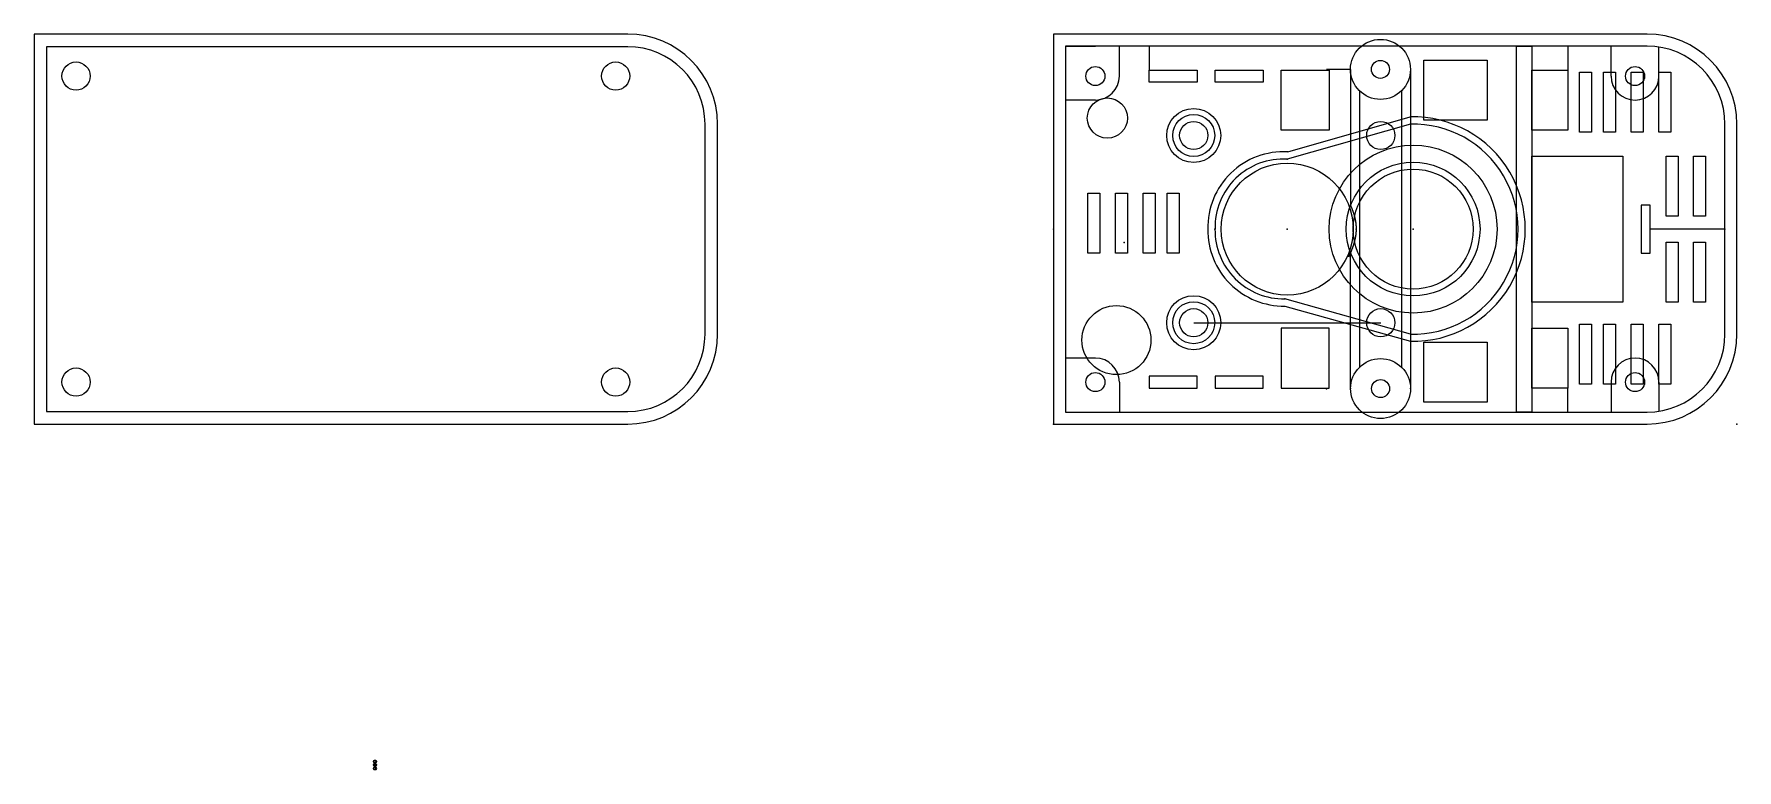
# Model space of a CAD drawing. Header units: centimetres. Extents: x -17 to 11.4, y -5.8 to 6.5.
import ezdxf

# ---------------------------------------------------------------- set-up
doc = ezdxf.new("R2010")
doc.units = ezdxf.units.CM
doc.header["$MEASUREMENT"] = 0
doc.layers.add('Case_Revision 1 v55_bottom', color=7, linetype='Continuous')

msp = doc.modelspace()

# ---------------------------------------------------------------- linework, layer by layer
at = {"layer": 'Case_Revision 1 v55_bottom'}
for p, q in [((-17, 6.5), (-17, 0)), ((-7.1, 6.5), (-17, 6.5)), ((-16.79, 6.29), (-16.79, 0.21)), ((-7.1, 6.29), (-16.79, 6.29)), ((0, 6.5), (0, 0)), ((9.9, 6.5), (0, 6.5)), ((9.9, 6.3), (0.2, 6.3)), ((0.2, 6.3), (0.2, 0.2)), ((0.2, 6.3), (0.2, 5.8)), ((0.2, 6.3), (0.7, 6.3)), ((1.1, 5.8), (1.1, 6.3)), ((1.6, 6.3), (1.6, 5.9)), ((7.722, 6.3), (7.977, 6.3)), ((7.722, 0.2), (7.722, 6.3)), ((7.977, 6.3), (7.977, 0.2)), ((8.577, 6.3), (8.577, 5.9)), ((9.3, 5.8), (9.3, 6.3)), ((10.1, 5.8), (10.1, 6.285)), ((6.177, 5.067), (6.177, 6.067)), ((6.177, 6.067), (6.377, 6.067)), ((6.177, 6.067), (7.237, 6.067)), ((6.177, 5.067), (6.177, 6.067)), ((6.577, 6.067), (6.777, 6.067)), ((7.037, 6.067), (7.237, 6.067)), ((7.237, 6.067), (7.237, 5.067)), ((7.237, 6.067), (7.237, 5.067)), ((1.6, 5.7), (1.6, 5.9)), ((1.6, 5.9), (2.4, 5.9)), ((2.4, 5.7), (1.6, 5.7)), ((2.4, 5.9), (2.4, 5.7)), ((2.7, 5.9), (3.5, 5.9)), ((2.7, 5.7), (2.7, 5.9)), ((3.5, 5.7), (2.7, 5.7)), ((3.5, 5.9), (3.5, 5.7)), ((3.8, 5.9), (4.6, 5.9)), ((3.8, 5.7), (3.8, 5.9)), ((3.8, 4.9), (3.8, 5.9)), ((3.8, 5.9), (4.6, 5.9)), ((4.955, 5.912), (4.555, 5.912)), ((4.6, 5.9), (4.6, 5.7)), ((4.6, 5.9), (4.6, 4.9)), ((4.955, 5.912), (4.956, 3.64)), ((5.955, 5.912), (5.956, 0.592)), ((7.977, 5.9), (8.177, 5.9)), ((7.977, 4.9), (7.977, 5.9)), ((7.977, 4.9), (7.977, 5.9)), ((7.977, 5.9), (8.577, 5.9)), ((8.377, 5.9), (8.577, 5.9)), ((8.577, 5.9), (8.577, 4.9)), ((8.577, 5.9), (8.577, 4.9)), ((8.777, 4.867), (8.777, 5.867)), ((8.777, 5.867), (8.977, 5.867)), ((8.977, 5.867), (8.977, 4.867)), ((9.177, 4.867), (9.177, 5.867)), ((9.177, 5.867), (9.377, 5.867)), ((9.377, 5.867), (9.377, 4.867)), ((9.637, 5.867), (9.837, 5.867)), ((9.637, 4.867), (9.637, 5.867)), ((9.837, 5.867), (9.837, 4.867)), ((10.097, 5.867), (10.297, 5.867)), ((10.097, 4.867), (10.097, 5.867)), ((10.297, 5.867), (10.297, 4.867)), ((0.7, 5.4), (0.2, 5.4)), ((5.105, 5.555), (5.105, 0.948)), ((5.806, 5.556), (5.806, 0.948)), ((3.908, 4.536), (5.952, 5.119)), ((-5.81, 1.5), (-5.81, 5)), ((-5.6, 1.5), (-5.6, 5)), ((4.6, 4.9), (3.8, 4.9)), ((5.955, 4.999), (3.901, 4.416)), ((7.237, 5.067), (6.177, 5.067)), ((6.377, 5.067), (6.177, 5.067)), ((6.777, 5.067), (6.577, 5.067)), ((7.237, 5.067), (7.037, 5.067)), ((8.177, 4.9), (7.977, 4.9)), ((8.577, 4.9), (7.977, 4.9)), ((8.577, 4.9), (8.377, 4.9)), ((8.977, 4.867), (8.777, 4.867)), ((9.377, 4.867), (9.177, 4.867)), ((9.837, 4.867), (9.637, 4.867)), ((10.297, 4.867), (10.097, 4.867)), ((11.2, 1.5), (11.2, 5)), ((11.4, 1.5), (11.4, 5)), ((7.977, 3.467), (7.977, 4.467)), ((7.977, 4.467), (8.177, 4.467)), ((7.977, 2.033), (7.977, 4.467)), ((7.977, 4.467), (9.497, 4.467)), ((8.377, 4.467), (8.577, 4.467)), ((8.837, 4.467), (9.037, 4.467)), ((9.297, 4.467), (9.497, 4.467)), ((9.497, 4.467), (9.497, 3.467)), ((9.497, 4.467), (9.497, 2.033)), ((10.217, 3.467), (10.217, 4.467)), ((10.217, 4.467), (10.417, 4.467)), ((10.417, 4.467), (10.417, 3.467)), ((10.677, 4.467), (10.877, 4.467)), ((10.677, 3.467), (10.677, 4.467)), ((10.877, 4.467), (10.877, 3.467)), ((0.577, 2.847), (0.577, 3.847)), ((0.577, 3.847), (0.777, 3.847)), ((0.777, 3.847), (0.777, 2.847)), ((1.037, 2.847), (1.037, 3.847)), ((1.037, 3.847), (1.237, 3.847)), ((1.237, 3.847), (1.237, 2.847)), ((1.497, 2.847), (1.497, 3.847)), ((1.497, 3.847), (1.697, 3.847)), ((1.697, 3.847), (1.697, 2.847)), ((1.897, 2.847), (1.897, 3.847)), ((1.897, 3.847), (2.097, 3.847)), ((2.097, 3.847), (2.097, 2.847)), ((9.955, 3.65), (9.805, 3.65)), ((9.805, 3.65), (9.805, 2.85)), ((9.955, 3.25), (9.955, 3.65)), ((9.955, 2.85), (9.955, 3.65)), ((10.417, 3.467), (10.217, 3.467)), ((10.877, 3.467), (10.677, 3.467)), ((11.2, 3.25), (9.955, 3.25)), ((0.777, 2.847), (0.577, 2.847)), ((1.237, 2.847), (1.037, 2.847)), ((1.697, 2.847), (1.497, 2.847)), ((2.097, 2.847), (1.897, 2.847)), ((4.989, 2.937), (4.922, 2.783)), ((4.956, 0.592), (4.956, 2.86)), ((7.977, 2.033), (7.977, 3.033)), ((9.497, 3.033), (9.497, 2.033)), ((9.805, 2.85), (9.955, 2.85)), ((10.217, 2.033), (10.217, 3.033)), ((10.217, 3.033), (10.417, 3.033)), ((10.417, 3.033), (10.417, 2.033)), ((10.677, 2.033), (10.677, 3.033)), ((10.677, 3.033), (10.877, 3.033)), ((10.877, 3.033), (10.877, 2.033)), ((5.956, 1.5), (3.86, 2.086)), ((8.177, 2.033), (7.977, 2.033)), ((9.497, 2.033), (7.977, 2.033)), ((8.577, 2.033), (8.377, 2.033)), ((9.037, 2.033), (8.837, 2.033)), ((9.497, 2.033), (9.297, 2.033)), ((10.417, 2.033), (10.217, 2.033)), ((10.877, 2.033), (10.677, 2.033)), ((3.861, 1.966), (5.953, 1.38)), ((2.34, 1.69), (5.46, 1.69)), ((4.6, 1.6), (3.8, 1.6)), ((3.8, 1.6), (3.8, 0.6)), ((4.6, 0.6), (4.6, 1.6)), ((7.977, 0.6), (7.977, 1.6)), ((7.977, 1.6), (8.177, 1.6)), ((7.977, 1.6), (8.577, 1.6)), ((7.977, 0.6), (7.977, 1.6)), ((8.377, 1.6), (8.577, 1.6)), ((8.577, 1.6), (8.577, 0.6)), ((8.577, 1.6), (8.577, 0.6)), ((8.777, 0.667), (8.777, 1.667)), ((8.777, 1.667), (8.977, 1.667)), ((8.977, 1.667), (8.977, 0.667)), ((9.177, 1.667), (9.377, 1.667)), ((9.177, 0.667), (9.177, 1.667)), ((9.377, 1.667), (9.377, 0.667)), ((9.637, 0.667), (9.637, 1.667)), ((9.637, 1.667), (9.837, 1.667)), ((9.837, 1.667), (9.837, 0.667)), ((10.097, 0.667), (10.097, 1.667)), ((10.097, 1.667), (10.297, 1.667)), ((10.297, 1.667), (10.297, 0.667)), ((6.177, 0.367), (6.177, 1.367)), ((6.177, 1.367), (6.377, 1.367)), ((6.177, 0.367), (6.177, 1.367)), ((6.177, 1.367), (7.237, 1.367)), ((6.577, 1.367), (6.777, 1.367)), ((7.037, 1.367), (7.237, 1.367)), ((7.237, 1.367), (7.237, 0.367)), ((7.237, 1.367), (7.237, 0.367)), ((0.7, 1.1), (0.2, 1.1)), ((1.1, 0.7), (1.1, 0.2)), ((2.4, 0.8), (1.6, 0.8)), ((1.6, 0.8), (1.6, 0.6)), ((1.6, 0.6), (2.4, 0.6)), ((2.4, 0.6), (2.4, 0.8)), ((2.7, 0.8), (2.7, 0.6)), ((3.5, 0.8), (2.7, 0.8)), ((2.7, 0.6), (3.5, 0.6)), ((3.5, 0.6), (3.5, 0.8)), ((3.8, 0.8), (3.8, 0.6)), ((3.8, 0.6), (4.6, 0.6)), ((3.8, 0.6), (4.6, 0.6)), ((4.6, 0.6), (4.6, 0.8)), ((8.177, 0.6), (7.977, 0.6)), ((8.577, 0.6), (7.977, 0.6)), ((8.577, 0.6), (8.377, 0.6)), ((8.577, 0.2), (8.577, 0.6)), ((8.977, 0.667), (8.777, 0.667)), ((9.377, 0.667), (9.177, 0.667)), ((9.3, 0.7), (9.3, 0.2)), ((9.837, 0.667), (9.637, 0.667)), ((10.297, 0.667), (10.097, 0.667)), ((10.1, 0.7), (10.1, 0.215)), ((7.237, 0.367), (6.177, 0.367)), ((6.377, 0.367), (6.177, 0.367)), ((6.777, 0.367), (6.577, 0.367)), ((7.237, 0.367), (7.037, 0.367)), ((-17, 0), (-7.1, 0)), ((-16.79, 0.21), (-7.1, 0.21)), ((0, 0), (9.9, 0)), ((0.2, 0.2), (9.9, 0.2)), ((7.977, 0.2), (7.722, 0.2)), ((-11.333, -5.609), (-11.333, -5.608)), ((-11.333, -5.608), (-11.333, -5.617)), ((-11.332, -5.609), (-11.333, -5.609)), ((-11.333, -5.609), (-11.333, -5.609)), ((-11.333, -5.617), (-11.333, -5.617)), ((-11.333, -5.617), (-11.332, -5.618)), ((-11.333, -5.629), (-11.333, -5.63)), ((-11.332, -5.629), (-11.333, -5.629)), ((-11.333, -5.63), (-11.333, -5.639)), ((-11.333, -5.638), (-11.332, -5.637)), ((-11.333, -5.639), (-11.333, -5.638)), ((-11.333, -5.638), (-11.333, -5.638)), ((-11.332, -5.61), (-11.332, -5.609)), ((-11.331, -5.61), (-11.332, -5.61)), ((-11.332, -5.618), (-11.332, -5.619)), ((-11.332, -5.619), (-11.331, -5.62)), ((-11.331, -5.627), (-11.332, -5.628)), ((-11.332, -5.628), (-11.332, -5.629)), ((-11.332, -5.637), (-11.331, -5.637)), ((-11.332, -5.637), (-11.332, -5.637)), ((-11.33, -5.61), (-11.331, -5.61)), ((-11.331, -5.61), (-11.331, -5.61)), ((-11.331, -5.62), (-11.331, -5.621)), ((-11.331, -5.621), (-11.331, -5.622)), ((-11.331, -5.622), (-11.331, -5.623)), ((-11.331, -5.623), (-11.331, -5.625)), ((-11.331, -5.625), (-11.331, -5.626)), ((-11.331, -5.626), (-11.331, -5.627)), ((-11.331, -5.637), (-11.33, -5.637)), ((-11.331, -5.637), (-11.331, -5.637)), ((-11.331, -5.667), (-11.331, -5.667)), ((-11.331, -5.667), (-11.331, -5.675)), ((-11.33, -5.668), (-11.331, -5.667)), ((-11.331, -5.675), (-11.33, -5.675)), ((-11.329, -5.609), (-11.33, -5.61)), ((-11.33, -5.61), (-11.33, -5.61)), ((-11.33, -5.637), (-11.33, -5.637)), ((-11.33, -5.637), (-11.329, -5.637)), ((-11.329, -5.668), (-11.33, -5.668)), ((-11.33, -5.668), (-11.33, -5.668)), ((-11.33, -5.668), (-11.33, -5.668)), ((-11.33, -5.675), (-11.33, -5.676)), ((-11.33, -5.676), (-11.33, -5.677)), ((-11.33, -5.677), (-11.329, -5.678)), ((-11.329, -5.605), (-11.329, -5.605)), ((-11.329, -5.605), (-11.329, -5.605)), ((-11.329, -5.605), (-11.328, -5.606)), ((-11.321, -5.605), (-11.329, -5.605)), ((-11.329, -5.609), (-11.329, -5.609)), ((-11.328, -5.609), (-11.329, -5.609)), ((-11.329, -5.637), (-11.329, -5.638)), ((-11.329, -5.638), (-11.328, -5.638)), ((-11.328, -5.641), (-11.329, -5.642)), ((-11.329, -5.642), (-11.329, -5.642)), ((-11.329, -5.642), (-11.329, -5.642)), ((-11.329, -5.642), (-11.321, -5.642)), ((-11.328, -5.668), (-11.329, -5.668)), ((-11.329, -5.668), (-11.329, -5.668)), ((-11.329, -5.678), (-11.329, -5.679)), ((-11.329, -5.679), (-11.329, -5.68)), ((-11.329, -5.68), (-11.329, -5.681)), ((-11.328, -5.606), (-11.328, -5.607)), ((-11.328, -5.606), (-11.328, -5.606)), ((-11.328, -5.607), (-11.328, -5.608)), ((-11.328, -5.607), (-11.328, -5.607)), ((-11.328, -5.608), (-11.328, -5.609)), ((-11.328, -5.608), (-11.328, -5.608)), ((-11.328, -5.638), (-11.328, -5.639)), ((-11.328, -5.639), (-11.328, -5.639)), ((-11.328, -5.639), (-11.328, -5.64)), ((-11.328, -5.64), (-11.328, -5.64)), ((-11.328, -5.64), (-11.328, -5.641)), ((-11.328, -5.641), (-11.328, -5.641)), ((-11.328, -5.668), (-11.328, -5.668)), ((-11.327, -5.668), (-11.328, -5.668)), ((-11.327, -5.664), (-11.326, -5.665)), ((-11.327, -5.664), (-11.327, -5.664)), ((-11.32, -5.664), (-11.327, -5.664)), ((-11.327, -5.664), (-11.327, -5.664)), ((-11.327, -5.664), (-11.327, -5.664)), ((-11.327, -5.667), (-11.327, -5.668)), ((-11.326, -5.667), (-11.327, -5.667)), ((-11.327, -5.668), (-11.327, -5.668)), ((-11.326, -5.665), (-11.326, -5.666)), ((-11.326, -5.665), (-11.326, -5.665)), ((-11.326, -5.666), (-11.326, -5.666)), ((-11.326, -5.666), (-11.326, -5.667)), ((-11.32, -5.605), (-11.321, -5.605)), ((-11.321, -5.642), (-11.32, -5.642)), ((-11.32, -5.606), (-11.32, -5.605)), ((-11.319, -5.606), (-11.32, -5.606)), ((-11.32, -5.641), (-11.319, -5.641)), ((-11.32, -5.642), (-11.32, -5.641)), ((-11.319, -5.664), (-11.32, -5.664)), ((-11.318, -5.606), (-11.319, -5.606)), ((-11.319, -5.641), (-11.318, -5.641)), ((-11.319, -5.664), (-11.319, -5.664)), ((-11.318, -5.665), (-11.319, -5.664)), ((-11.317, -5.607), (-11.318, -5.606)), ((-11.318, -5.641), (-11.317, -5.64)), ((-11.317, -5.665), (-11.318, -5.665)), ((-11.316, -5.607), (-11.317, -5.607)), ((-11.317, -5.64), (-11.316, -5.64)), ((-11.316, -5.665), (-11.317, -5.665)), ((-11.314, -5.607), (-11.316, -5.607)), ((-11.316, -5.64), (-11.314, -5.64)), ((-11.315, -5.666), (-11.316, -5.665)), ((-11.314, -5.666), (-11.315, -5.666)), ((-11.313, -5.607), (-11.314, -5.607)), ((-11.314, -5.64), (-11.313, -5.64)), ((-11.313, -5.666), (-11.314, -5.666)), ((-11.312, -5.607), (-11.313, -5.607)), ((-11.313, -5.64), (-11.312, -5.64)), ((-11.311, -5.665), (-11.313, -5.666)), ((-11.311, -5.606), (-11.312, -5.607)), ((-11.312, -5.64), (-11.311, -5.641)), ((-11.31, -5.606), (-11.311, -5.606)), ((-11.311, -5.641), (-11.31, -5.641)), ((-11.31, -5.665), (-11.311, -5.665)), ((-11.309, -5.606), (-11.31, -5.606)), ((-11.31, -5.641), (-11.309, -5.641)), ((-11.309, -5.665), (-11.31, -5.665)), ((-11.308, -5.605), (-11.309, -5.606)), ((-11.309, -5.641), (-11.308, -5.642)), ((-11.309, -5.664), (-11.309, -5.665)), ((-11.308, -5.664), (-11.309, -5.664)), ((-11.299, -5.605), (-11.308, -5.605)), ((-11.308, -5.605), (-11.308, -5.605)), ((-11.308, -5.642), (-11.308, -5.642)), ((-11.308, -5.642), (-11.299, -5.642)), ((-11.308, -5.664), (-11.308, -5.664)), ((-11.3, -5.664), (-11.308, -5.664)), ((-11.301, -5.606), (-11.3, -5.606)), ((-11.301, -5.607), (-11.301, -5.606)), ((-11.301, -5.607), (-11.301, -5.607)), ((-11.301, -5.608), (-11.301, -5.607)), ((-11.3, -5.609), (-11.301, -5.608)), ((-11.301, -5.608), (-11.301, -5.608)), ((-11.301, -5.639), (-11.3, -5.638)), ((-11.301, -5.639), (-11.301, -5.639)), ((-11.301, -5.64), (-11.301, -5.639)), ((-11.301, -5.641), (-11.301, -5.64)), ((-11.301, -5.64), (-11.301, -5.64)), ((-11.3, -5.641), (-11.301, -5.641)), ((-11.301, -5.665), (-11.301, -5.664)), ((-11.301, -5.664), (-11.301, -5.664)), ((-11.301, -5.664), (-11.3, -5.664)), ((-11.301, -5.665), (-11.301, -5.665)), ((-11.301, -5.666), (-11.301, -5.665)), ((-11.301, -5.666), (-11.301, -5.666)), ((-11.301, -5.667), (-11.301, -5.666)), ((-11.301, -5.667), (-11.301, -5.667)), ((-11.301, -5.668), (-11.301, -5.667)), ((-11.3, -5.668), (-11.301, -5.668)), ((-11.3, -5.606), (-11.3, -5.605)), ((-11.3, -5.605), (-11.299, -5.605)), ((-11.299, -5.609), (-11.3, -5.609)), ((-11.3, -5.609), (-11.3, -5.609)), ((-11.3, -5.638), (-11.3, -5.637)), ((-11.3, -5.637), (-11.299, -5.637)), ((-11.3, -5.638), (-11.3, -5.638)), ((-11.3, -5.642), (-11.3, -5.641)), ((-11.299, -5.642), (-11.3, -5.642)), ((-11.3, -5.642), (-11.3, -5.642)), ((-11.3, -5.664), (-11.3, -5.664)), ((-11.3, -5.668), (-11.3, -5.668)), ((-11.299, -5.668), (-11.3, -5.668)), ((-11.299, -5.605), (-11.299, -5.605)), ((-11.299, -5.61), (-11.299, -5.609)), ((-11.298, -5.61), (-11.299, -5.61)), ((-11.299, -5.61), (-11.299, -5.61)), ((-11.299, -5.637), (-11.298, -5.637)), ((-11.299, -5.637), (-11.299, -5.637)), ((-11.299, -5.668), (-11.299, -5.668)), ((-11.298, -5.668), (-11.299, -5.668)), ((-11.299, -5.68), (-11.298, -5.679)), ((-11.299, -5.681), (-11.299, -5.68)), ((-11.297, -5.61), (-11.298, -5.61)), ((-11.298, -5.621), (-11.297, -5.62)), ((-11.298, -5.622), (-11.298, -5.621)), ((-11.298, -5.623), (-11.298, -5.622)), ((-11.298, -5.625), (-11.298, -5.623)), ((-11.298, -5.626), (-11.298, -5.625)), ((-11.297, -5.627), (-11.298, -5.626)), ((-11.298, -5.637), (-11.297, -5.637)), ((-11.298, -5.637), (-11.298, -5.637)), ((-11.298, -5.668), (-11.298, -5.668)), ((-11.297, -5.668), (-11.298, -5.668)), ((-11.298, -5.677), (-11.297, -5.676)), ((-11.298, -5.678), (-11.298, -5.677)), ((-11.298, -5.679), (-11.298, -5.678)), ((-11.296, -5.609), (-11.297, -5.61)), ((-11.297, -5.61), (-11.297, -5.61)), ((-11.297, -5.618), (-11.296, -5.617)), ((-11.297, -5.619), (-11.297, -5.618)), ((-11.297, -5.62), (-11.297, -5.619)), ((-11.297, -5.628), (-11.297, -5.627)), ((-11.297, -5.629), (-11.297, -5.628)), ((-11.296, -5.629), (-11.297, -5.629)), ((-11.297, -5.637), (-11.296, -5.638)), ((-11.297, -5.637), (-11.297, -5.637)), ((-11.297, -5.675), (-11.297, -5.667)), ((-11.297, -5.667), (-11.297, -5.667)), ((-11.297, -5.667), (-11.297, -5.668)), ((-11.297, -5.668), (-11.297, -5.668)), ((-11.297, -5.676), (-11.297, -5.675)), ((-11.297, -5.675), (-11.297, -5.675)), ((-11.296, -5.608), (-11.296, -5.609)), ((-11.296, -5.617), (-11.296, -5.608)), ((-11.296, -5.609), (-11.296, -5.609)), ((-11.296, -5.609), (-11.296, -5.609)), ((-11.296, -5.617), (-11.296, -5.617)), ((-11.296, -5.63), (-11.296, -5.629)), ((-11.296, -5.639), (-11.296, -5.63)), ((-11.296, -5.638), (-11.296, -5.638)), ((-11.296, -5.638), (-11.296, -5.639)), ((-11.332, -5.721), (-11.332, -5.757)), ((-11.297, -5.721), (-11.332, -5.721)), ((-11.332, -5.757), (-11.297, -5.757)), ((-11.33, -5.686), (-11.331, -5.687)), ((-11.331, -5.687), (-11.331, -5.695)), ((-11.331, -5.695), (-11.331, -5.694)), ((-11.331, -5.694), (-11.33, -5.694)), ((-11.329, -5.684), (-11.33, -5.685)), ((-11.33, -5.685), (-11.33, -5.686)), ((-11.33, -5.686), (-11.33, -5.686)), ((-11.33, -5.694), (-11.33, -5.693)), ((-11.33, -5.693), (-11.329, -5.693)), ((-11.33, -5.694), (-11.33, -5.694)), ((-11.329, -5.681), (-11.329, -5.682)), ((-11.329, -5.682), (-11.329, -5.683)), ((-11.329, -5.683), (-11.329, -5.684)), ((-11.329, -5.693), (-11.328, -5.693)), ((-11.329, -5.693), (-11.329, -5.693)), ((-11.328, -5.693), (-11.328, -5.693)), ((-11.328, -5.693), (-11.327, -5.694)), ((-11.327, -5.694), (-11.327, -5.694)), ((-11.327, -5.694), (-11.326, -5.695)), ((-11.327, -5.694), (-11.327, -5.694)), ((-11.326, -5.697), (-11.327, -5.697)), ((-11.327, -5.697), (-11.327, -5.698)), ((-11.327, -5.698), (-11.327, -5.698)), ((-11.327, -5.698), (-11.327, -5.698)), ((-11.327, -5.698), (-11.32, -5.698)), ((-11.326, -5.695), (-11.326, -5.695)), ((-11.326, -5.695), (-11.326, -5.696)), ((-11.326, -5.696), (-11.326, -5.696)), ((-11.326, -5.696), (-11.326, -5.697)), ((-11.32, -5.698), (-11.319, -5.698)), ((-11.319, -5.697), (-11.318, -5.697)), ((-11.319, -5.698), (-11.319, -5.697)), ((-11.318, -5.697), (-11.317, -5.697)), ((-11.317, -5.697), (-11.316, -5.696)), ((-11.316, -5.696), (-11.315, -5.696)), ((-11.315, -5.696), (-11.314, -5.696)), ((-11.314, -5.696), (-11.313, -5.696)), ((-11.313, -5.696), (-11.311, -5.696)), ((-11.311, -5.696), (-11.31, -5.697)), ((-11.31, -5.697), (-11.309, -5.697)), ((-11.309, -5.697), (-11.309, -5.697)), ((-11.309, -5.697), (-11.308, -5.698)), ((-11.308, -5.698), (-11.3, -5.698)), ((-11.308, -5.698), (-11.308, -5.698)), ((-11.301, -5.694), (-11.3, -5.694)), ((-11.301, -5.694), (-11.301, -5.694)), ((-11.301, -5.695), (-11.301, -5.694)), ((-11.301, -5.696), (-11.301, -5.695)), ((-11.301, -5.695), (-11.301, -5.695)), ((-11.301, -5.697), (-11.301, -5.696)), ((-11.301, -5.696), (-11.301, -5.696)), ((-11.301, -5.698), (-11.301, -5.697)), ((-11.301, -5.697), (-11.301, -5.697)), ((-11.3, -5.698), (-11.301, -5.698)), ((-11.3, -5.693), (-11.299, -5.693)), ((-11.3, -5.694), (-11.3, -5.693)), ((-11.3, -5.698), (-11.3, -5.698)), ((-11.299, -5.682), (-11.299, -5.681)), ((-11.298, -5.683), (-11.299, -5.682)), ((-11.299, -5.693), (-11.299, -5.693)), ((-11.299, -5.693), (-11.298, -5.693)), ((-11.298, -5.684), (-11.298, -5.683)), ((-11.298, -5.685), (-11.298, -5.684)), ((-11.297, -5.686), (-11.298, -5.685)), ((-11.298, -5.693), (-11.297, -5.694)), ((-11.298, -5.693), (-11.298, -5.693)), ((-11.297, -5.687), (-11.297, -5.686)), ((-11.297, -5.686), (-11.297, -5.686)), ((-11.297, -5.695), (-11.297, -5.687)), ((-11.297, -5.694), (-11.297, -5.694)), ((-11.297, -5.694), (-11.297, -5.695)), ((-11.297, -5.694), (-11.297, -5.694)), ((-11.297, -5.757), (-11.297, -5.721))]:
    msp.add_line(p, q, dxfattribs=at)
for centre, radius in [((5.455, 5.912), 0.5), ((-16.3, 5.8), 0.235), ((-7.3, 5.8), 0.235), ((5.455, 5.912), 0.15), ((0.7, 5.8), 0.159), ((9.7, 5.8), 0.159), ((0.9, 5.1), 0.335), ((2.34, 4.81), 0.45), ((2.34, 4.81), 0.35), ((2.34, 4.81), 0.235), ((5.46, 4.81), 0.235), ((6, 3.25), 1.4), ((3.9, 3.25), 1.1), ((6, 3.25), 1.115), ((6, 3.25), 1), ((2.34, 1.69), 0.45), ((2.34, 1.69), 0.35), ((1.051, 1.4), 0.575), ((2.34, 1.69), 0.235), ((5.46, 1.69), 0.235), ((-16.3, 0.7), 0.235), ((-7.3, 0.7), 0.235), ((0.7, 0.7), 0.159), ((5.456, 0.592), 0.5), ((9.7, 0.7), 0.159), ((5.456, 0.592), 0.15)]:
    msp.add_circle(centre, radius, dxfattribs=at)
for centre, radius, start, end in [((-7.1, 5), 1.5, 0, 90), ((-7.1, 5), 1.29, 0, 90), ((9.9, 5), 1.5, 0, 90), ((9.9, 5), 1.3, 0, 90), ((0.7, 5.8), 0.4, 270, 0), ((9.7, 5.8), 0.4, 180, 0), ((6, 3.25), 1.87, 268.5493, 91.4595), ((6, 3.25), 1.75, 268.5493, 91.4595), ((3.835, 3.278), 1.26, 86.6764, 181.4205), ((3.835, 3.278), 1.14, 86.6764, 181.4205), ((3.846, 3.237), 1.271, 179.3547, 270.6855), ((3.846, 3.237), 1.151, 179.3547, 270.6855), ((-7.1, 1.5), 1.5, 270, 0), ((-7.1, 1.5), 1.29, 270, 0), ((9.9, 1.5), 1.3, 270, 0), ((9.9, 1.5), 1.5, 270, 0), ((0.7, 0.7), 0.4, 0, 90), ((9.7, 0.7), 0.4, 0, 180)]:
    msp.add_arc(centre, radius, start, end, dxfattribs=at)
for points, degree in [([(4.956, 3.64), (4.963, 3.625), (4.977, 3.593), (4.995, 3.547), (5.016, 3.484), (5.036, 3.406), (5.047, 3.328), (5.051, 3.25), (5.046, 3.172), (5.034, 3.094), (5.014, 3.016), (4.993, 2.953), (4.975, 2.906), (4.962, 2.875), (4.956, 2.86)], 5), ([(-11.339, -5.623), (-11.339, -5.61), (-11.328, -5.599), (-11.314, -5.599)], 3), ([(-11.314, -5.648), (-11.328, -5.648), (-11.339, -5.637), (-11.339, -5.623)], 3), ([(-11.338, -5.681), (-11.338, -5.667), (-11.327, -5.656), (-11.314, -5.656)], 3), ([(-11.314, -5.599), (-11.301, -5.599), (-11.29, -5.61), (-11.29, -5.623)], 3), ([(-11.29, -5.623), (-11.29, -5.637), (-11.301, -5.648), (-11.314, -5.648)], 3), ([(-11.314, -5.656), (-11.3, -5.656), (-11.289, -5.667), (-11.289, -5.681)], 3), ([(-11.339, -5.739), (-11.339, -5.725), (-11.328, -5.714), (-11.315, -5.714)], 3), ([(-11.315, -5.763), (-11.328, -5.763), (-11.339, -5.752), (-11.339, -5.739)], 3), ([(-11.314, -5.705), (-11.327, -5.705), (-11.338, -5.694), (-11.338, -5.681)], 3), ([(-11.333, -5.723), (-11.333, -5.722), (-11.332, -5.721), (-11.33, -5.721)], 3), ([(-11.33, -5.726), (-11.332, -5.726), (-11.333, -5.725), (-11.333, -5.723)], 3), ([(-11.333, -5.733), (-11.332, -5.733), (-11.33, -5.735), (-11.33, -5.739)], 3), ([(-11.33, -5.739), (-11.33, -5.742), (-11.332, -5.745), (-11.333, -5.745)], 3), ([(-11.333, -5.754), (-11.333, -5.753), (-11.332, -5.752), (-11.33, -5.752)], 3), ([(-11.33, -5.757), (-11.332, -5.757), (-11.333, -5.756), (-11.333, -5.754)], 3), ([(-11.33, -5.721), (-11.329, -5.721), (-11.328, -5.722), (-11.328, -5.723)], 3), ([(-11.328, -5.723), (-11.328, -5.725), (-11.329, -5.726), (-11.33, -5.726)], 3), ([(-11.33, -5.752), (-11.329, -5.752), (-11.328, -5.753), (-11.328, -5.754)], 3), ([(-11.328, -5.754), (-11.328, -5.756), (-11.329, -5.757), (-11.33, -5.757)], 3), ([(-11.315, -5.723), (-11.318, -5.723), (-11.321, -5.722), (-11.321, -5.72)], 3), ([(-11.321, -5.757), (-11.321, -5.756), (-11.318, -5.755), (-11.315, -5.755)], 3), ([(-11.315, -5.714), (-11.301, -5.714), (-11.29, -5.725), (-11.29, -5.739)], 3), ([(-11.309, -5.72), (-11.309, -5.722), (-11.311, -5.723), (-11.315, -5.723)], 3), ([(-11.29, -5.739), (-11.29, -5.752), (-11.301, -5.763), (-11.315, -5.763)], 3), ([(-11.315, -5.755), (-11.311, -5.755), (-11.309, -5.756), (-11.309, -5.757)], 3), ([(-11.289, -5.681), (-11.289, -5.694), (-11.3, -5.705), (-11.314, -5.705)], 3), ([(-11.302, -5.723), (-11.302, -5.722), (-11.301, -5.721), (-11.299, -5.721)], 3), ([(-11.299, -5.726), (-11.301, -5.726), (-11.302, -5.725), (-11.302, -5.723)], 3), ([(-11.302, -5.754), (-11.302, -5.753), (-11.301, -5.752), (-11.299, -5.752)], 3), ([(-11.299, -5.757), (-11.301, -5.757), (-11.302, -5.756), (-11.302, -5.754)], 3), ([(-11.299, -5.721), (-11.298, -5.721), (-11.297, -5.722), (-11.297, -5.723)], 3), ([(-11.297, -5.723), (-11.297, -5.725), (-11.298, -5.726), (-11.299, -5.726)], 3), ([(-11.299, -5.739), (-11.299, -5.735), (-11.298, -5.733), (-11.297, -5.733)], 3), ([(-11.297, -5.745), (-11.298, -5.745), (-11.299, -5.742), (-11.299, -5.739)], 3), ([(-11.299, -5.752), (-11.298, -5.752), (-11.297, -5.753), (-11.297, -5.754)], 3), ([(-11.297, -5.754), (-11.297, -5.756), (-11.298, -5.757), (-11.299, -5.757)], 3)]:
    msp.add_open_spline(points, degree=degree, dxfattribs=at)
for p in [(3.901, 4.416), (4.956, 3.64), (0, 3.25), (2.695, 3.25), (3.9, 3.25), (3.9, 3.25), (3.9, 3.25), (5.049, 3.25), (6, 3.25), (11.2, 3.25), (1.181, 3.024), (4.956, 2.86), (3.86, 2.086), (4.555, 0.588), (4.956, 0.592), (5.956, 0.592), (0, 0), (11.4, 0)]:
    msp.add_point(p, dxfattribs=at)

doc.saveas('drawing.dxf')
